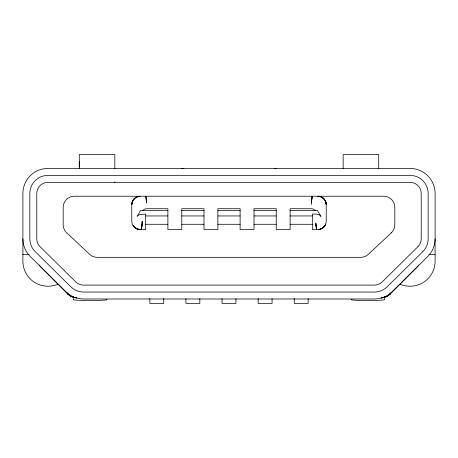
<?xml version="1.0" encoding="UTF-8"?>
<svg xmlns="http://www.w3.org/2000/svg" width="458" height="458" viewBox="0 0 458 458"><rect width="100%" height="100%" fill="white"/><g stroke="black" fill="none" stroke-linecap="round" stroke-linejoin="round"><path stroke-width="0.69" d="M79.286 167.061L79.286 154.558L114.838 154.558L114.838 168.447M141.556 228.823L142.209 221.225L141.946 226.624L141.333 229.372L142.135 224.243M311.343 204.554L311.612 199.156L312.224 196.408L311.377 202.528L312.184 196.482M142.192 222.72L142.175 223.252M132.637 200.925L135.253 197.827L139.129 196.282C135.07 196.734 131.721 200.461 131.784 204.554L131.784 221.225A8.336 8.336 0 0 0 140.114 229.555L145.673 229.555L145.673 214.092L139.638 214.516L137.051 216.422L140.669 210.388L167.891 210.388M134.011 198.886L132.316 201.629L131.784 204.554A8.336 8.336 0 0 1 140.114 196.224M131.795 204.068L131.915 203.112M317.886 196.224L319.919 196.482L322.203 197.513L321.957 197.289C324.51 198.778 326.222 201.583 326.216 204.554A8.336 8.336 0 0 0 317.886 196.224L319.919 196.476L322.203 197.513C323.754 197.976 326.474 201.743 326.216 204.554L326.216 221.225A8.336 8.336 0 0 1 317.886 229.555L312.327 229.555L312.327 214.092C315.219 214.063 319.06 213.657 320.949 216.422L317.331 210.388L290.109 210.388M324.98 225.588L325.684 224.151C324.579 226.991 321.922 229.143 318.871 229.498L321.957 228.462L324.98 225.588L323.989 226.893M381.325 297.872A13.637 13.345 0 0 0 387.325 296.206L390.565 293.778L417.427 266.693A8.336 8.336 0 0 0 418.744 264.947M142.69 210.388L144.762 209.054L146.657 208.722L167.891 208.722L167.891 229.555L181.78 229.555L181.78 208.722L203.999 208.722L203.999 229.555L217.888 229.555L217.888 208.722L240.112 208.722L240.112 229.555L254.001 229.555L254.001 208.722L276.22 208.722L276.22 229.555L290.109 229.555L290.109 208.722L311.846 208.745L313.318 209.083L315.31 210.388M135.236 197.799L136.633 196.986M321.367 228.794L322.764 227.981M58.218 284.389L54.067 285.449A25.001 25.001 0 0 1 22.9 261.22L22.9 193.448A25.001 25.001 0 0 1 47.901 168.447L410.099 168.447A25.001 25.001 0 0 1 435.1 193.448L435.1 261.22A25.001 25.001 0 0 1 403.933 285.449L399.782 284.389M181.78 210.388L203.999 210.388M217.888 210.388L240.112 210.388M254.001 210.388L276.22 210.388M145.673 215.947L167.891 215.947M181.78 215.947L203.999 215.947M217.888 215.947L240.112 215.947M254.001 215.947L276.22 215.947M290.109 215.947L312.327 215.947M145.673 224.277L167.891 224.277M181.78 224.277L203.999 224.277M217.888 224.277L240.112 224.277M254.001 224.277L276.22 224.277M290.109 224.277L312.327 224.277M22.9 254.556L29.152 254.556M428.848 254.556L435.1 254.556M138.408 229.372L140.114 229.555L136.043 228.49L133.066 225.668L136.043 228.49L138.408 229.372L136.043 228.49L134.223 227.116M39.256 264.947A8.336 8.336 0 0 0 40.596 266.711L67.435 293.778L70.675 296.206A13.637 13.345 0 0 0 76.675 297.872M321.957 197.289L324.533 199.591M145.873 196.602L146.629 202.814L145.873 196.602L146.062 197.18M325.678 201.612L326.182 203.827M316.009 226.212L316.627 229.303L315.814 222.966L316.009 226.212L315.888 224.638M146.434 199.568L146.554 201.142M390.101 292.799L390.101 294.225M384.548 296.778L384.548 299.709A11.112 0.676 0 0 1 373.436 300.385L362.324 300.385A11.112 0.676 0 0 1 351.217 299.709L351.217 299.274M378.714 168.447L378.714 154.558L343.162 154.558L343.162 168.447M308.16 298.559L308.16 303.442L294.276 303.442L294.276 298.559M272.052 298.559L272.052 303.442L258.163 303.442L258.163 298.559M235.944 298.559L235.944 303.442L222.056 303.442L222.056 298.559M199.837 298.559L199.837 303.442L185.948 303.442L185.948 298.559M163.724 298.559L163.724 303.442L149.84 303.442L149.84 298.559M114.838 181.878L114.838 182.336M106.783 299.274L106.783 299.709A11.112 0.676 0 0 1 95.676 300.385L84.564 300.385A11.112 0.676 0 0 1 73.452 299.709L73.452 296.778M79.286 161.502L79.286 168.447M67.898 292.799L67.898 294.225M22.9 238.801A25.001 25.001 0 0 0 30.337 256.594L66.009 291.792A25.001 25.001 0 0 0 83.568 298.994L374.432 298.994A25.001 25.001 0 0 0 391.991 291.792L427.663 256.594A25.001 25.001 0 0 0 435.1 238.801M76.864 297.877A13.877 13.877 0 0 1 67.441 293.778M390.565 293.778A13.889 13.889 0 0 1 381.136 297.877M181.78 168.447A25.001 25.001 0 0 1 183.864 168.533M274.136 168.533A25.001 25.001 0 0 1 276.22 168.447M417.908 246.707L382.235 281.905A11.112 11.112 0 0 1 374.432 285.111L83.568 285.111A11.112 11.112 0 0 1 75.765 281.905L40.092 246.707A11.112 11.112 0 0 1 36.789 238.801L36.789 193.448A11.112 11.112 0 0 1 47.901 182.336L410.099 182.336A11.112 11.112 0 0 1 421.211 193.448L421.211 238.801A11.112 11.112 0 0 1 417.908 246.707M422.786 251.648L387.113 286.851A18.057 18.057 0 0 1 374.432 292.049L83.568 292.049A18.057 18.057 0 0 1 70.887 286.851L35.214 251.648A18.057 18.057 0 0 1 29.844 238.801L29.844 193.448A18.057 18.057 0 0 1 47.901 175.391L410.099 175.391A18.057 18.057 0 0 1 428.156 193.448L428.156 238.801A18.057 18.057 0 0 1 422.786 251.648M391.298 232.847L368.306 254.339A11.112 11.112 0 0 1 360.721 257.333L97.279 257.333A11.112 11.112 0 0 1 89.694 254.339L66.702 232.847A11.112 11.112 0 0 1 63.175 224.729L63.175 207.337A11.112 11.112 0 0 1 74.288 196.224L383.712 196.224A11.112 11.112 0 0 1 394.825 207.337L394.825 224.729A11.112 11.112 0 0 1 391.298 232.847"/></g></svg>
